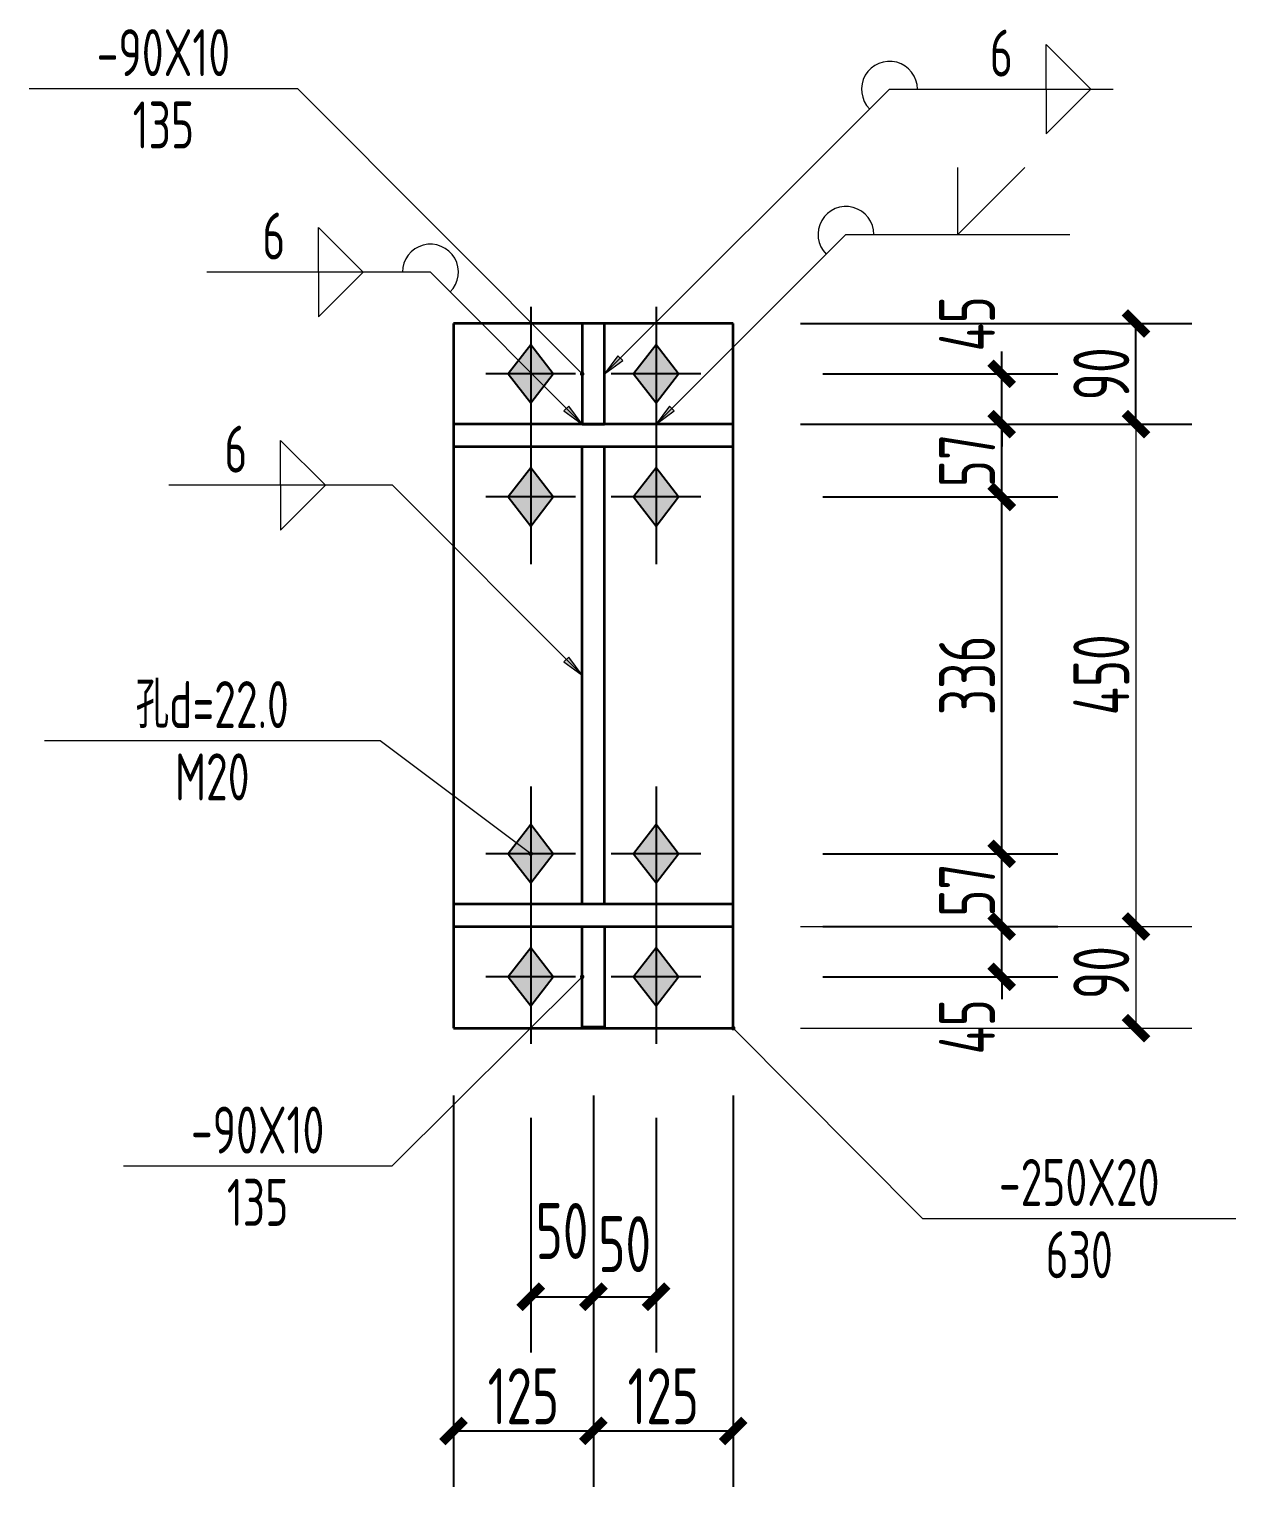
# Model space of a CAD drawing. Extents: x 19118 to 566552, y -1188739 to 92943.
# Drawn here: x 100634 to 106027, y -1050350 to -1043834 of the extents above; entities that cross this region are included whole.
import ezdxf
from ezdxf.enums import TextEntityAlignment as Align

# ---------------------------------------------------------------- set-up
doc = ezdxf.new("R2010")
doc.units = 0
doc.header["$LTSCALE"] = 1000
doc.header["$MEASUREMENT"] = 0
doc.layers.get('0').update_dxf_attribs({"linetype": 'CONTINUOUS'})
doc.layers.get('Defpoints').update_dxf_attribs({"linetype": 'CONTINUOUS'})
doc.layers.add('10', color=7, linetype='CONTINUOUS')
for name, color, linetype, lineweight in [('20', 2, 'CONTINUOUS', 35), ('尺寸标注', 9, 'CONTINUOUS', 18), ('焊缝标注', 9, 'CONTINUOUS', 18), ('螺栓孔标注', 9, 'CONTINUOUS', 18), ('钢板标注', 9, 'CONTINUOUS', 18)]:
    doc.layers.add(name, color=color, linetype=linetype, lineweight=lineweight)
doc.styles.add('PkpmHz', font='Pkpmeng', dxfattribs={"width": 0.7, "bigfont": 'hztxt'})
doc.dimstyles.new('Pkpm_1.00', dxfattribs={"dimtxt": 250, "dimasz": 100, "dimexe": 250, "dimexo": 0.0625, "dimgap": 30, "dimtad": 1, "dimdec": 0, "dimrnd": 5, "dimzin": 0, "dimdsep": 46, "dimtxsty": 'PkpmHz', "dimblk1": 'ARCHTICK', "dimblk2": 'ARCHTICK', "dimsah": 1, "dimcen": 0.09, "dimadec": 0, "dimazin": 0, "dimtfac": 1, "dimtdec": 0, "dimtmove": 2, "dimatfit": 1, "dimfxl": 1, "dimtolj": 1, "dimtzin": 0, "dimarcsym": 0})

# ---------------------------------------------------------------- blocks, each defined once
blk = doc.blocks.new('_ArchTick')
at = {"color": 0, "linetype": 'ByBlock', "const_width": 0.4}
blk.add_lwpolyline([(-0.5, -0.5), (0.5, 0.5)], dxfattribs=at)
blk = doc.blocks.new('*D181')
at = {"layer": 'Defpoints', "color": 0, "linetype": 'Continuous'}
for p in [(103780.6, -1045375.2), (104980.6, -1045375.2), (103780.6, -1045600.2)]:
    blk.add_point(p, dxfattribs=at)
at = {"layer": '尺寸标注', "color": 0, "linetype": 'Continuous', "lineweight": -2}
for p, q in [((104980.6, -1045375.2), (104980.6, -1045275.2)), ((104180.6, -1045375.2), (105230.6, -1045375.2)), ((104980.6, -1045600.2), (104980.6, -1045375.2)), ((104180.6, -1045600.2), (105230.6, -1045600.2)), ((104980.6, -1045600.2), (104980.6, -1045700.2))]:
    blk.add_line(p, q, dxfattribs=at)
at = {"layer": '尺寸标注', "color": 0, "linetype": 'Continuous', "lineweight": -2, "xscale": 100, "yscale": 100, "zscale": 100}
for p, rotation in [((104980.6, -1045375.2), 270), ((104980.6, -1045600.2), 90)]:
    blk.add_blockref('_ArchTick', p, dxfattribs=dict(at, rotation=rotation))
at = {"layer": '尺寸标注', "color": 0, "linetype": 'Continuous', "insert": (104825.4, -1045151.5), "char_height": 250, "attachment_point": 5, "rotation": 90, "style": 'PkpmHz'}
blk.add_mtext('\\A1;45', dxfattribs=at)
blk = doc.blocks.new('*D182')
at = {"layer": 'Defpoints', "color": 0, "linetype": 'Continuous'}
for p in [(103780.6, -1045600.2), (104980.6, -1045600.2), (103780.6, -1045925.2)]:
    blk.add_point(p, dxfattribs=at)
at = {"layer": '尺寸标注', "color": 0, "linetype": 'Continuous', "lineweight": -2}
for p, q in [((104180.6, -1045600.2), (105230.6, -1045600.2)), ((104980.6, -1045925.2), (104980.6, -1045600.2)), ((104180.6, -1045925.2), (105230.6, -1045925.2))]:
    blk.add_line(p, q, dxfattribs=at)
at = {"layer": '尺寸标注', "color": 0, "linetype": 'Continuous', "lineweight": -2, "xscale": 100, "yscale": 100, "zscale": 100}
for p, rotation in [((104980.6, -1045600.2), 90), ((104980.6, -1045925.2), 270)]:
    blk.add_blockref('_ArchTick', p, dxfattribs=dict(at, rotation=rotation))
at = {"layer": '尺寸标注', "color": 0, "linetype": 'Continuous', "insert": (104825.6, -1045762.7), "char_height": 250, "attachment_point": 5, "rotation": 90, "style": 'PkpmHz'}
blk.add_mtext('\\A1;57', dxfattribs=at)
blk = doc.blocks.new('*D183')
at = {"layer": 'Defpoints', "color": 0, "linetype": 'Continuous'}
for p in [(103780.6, -1047845.2), (104980.6, -1047845.2), (103780.6, -1048070.2)]:
    blk.add_point(p, dxfattribs=at)
at = {"layer": '尺寸标注', "color": 0, "linetype": 'Continuous', "lineweight": -2}
for p, q in [((104980.6, -1047845.2), (104980.6, -1047745.2)), ((104180.6, -1047845.2), (105230.6, -1047845.2)), ((104980.6, -1048070.2), (104980.6, -1047845.2)), ((104180.6, -1048070.2), (105230.6, -1048070.2)), ((104980.6, -1048070.2), (104980.6, -1048170.2))]:
    blk.add_line(p, q, dxfattribs=at)
at = {"layer": '尺寸标注', "color": 0, "linetype": 'Continuous', "lineweight": -2, "xscale": 100, "yscale": 100, "zscale": 100}
for p, rotation in [((104980.6, -1047845.2), 270), ((104980.6, -1048070.2), 90)]:
    blk.add_blockref('_ArchTick', p, dxfattribs=dict(at, rotation=rotation))
at = {"layer": '尺寸标注', "color": 0, "linetype": 'Continuous', "insert": (104825.4, -1048293.8), "char_height": 250, "attachment_point": 5, "rotation": 90, "style": 'PkpmHz'}
blk.add_mtext('\\A1;45', dxfattribs=at)
blk = doc.blocks.new('*D184')
at = {"layer": 'Defpoints', "color": 0, "linetype": 'Continuous'}
for p in [(103780.6, -1047520.2), (104980.6, -1047520.2), (103780.6, -1047845.2)]:
    blk.add_point(p, dxfattribs=at)
at = {"layer": '尺寸标注', "color": 0, "linetype": 'Continuous', "lineweight": -2}
for p, q in [((104180.6, -1047520.2), (105230.6, -1047520.2)), ((104980.6, -1047845.2), (104980.6, -1047520.2)), ((104180.6, -1047845.2), (105230.6, -1047845.2))]:
    blk.add_line(p, q, dxfattribs=at)
at = {"layer": '尺寸标注', "color": 0, "linetype": 'Continuous', "lineweight": -2, "xscale": 100, "yscale": 100, "zscale": 100}
for p, rotation in [((104980.6, -1047520.2), 90), ((104980.6, -1047845.2), 270)]:
    blk.add_blockref('_ArchTick', p, dxfattribs=dict(at, rotation=rotation))
at = {"layer": '尺寸标注', "color": 0, "linetype": 'Continuous', "insert": (104825.6, -1047682.7), "char_height": 250, "attachment_point": 5, "rotation": 90, "style": 'PkpmHz'}
blk.add_mtext('\\A1;57', dxfattribs=at)
blk = doc.blocks.new('*D185')
at = {"layer": 'Defpoints', "color": 0, "linetype": 'Continuous'}
for p in [(103780.6, -1045925.2), (104980.6, -1045925.2), (103780.6, -1047520.2)]:
    blk.add_point(p, dxfattribs=at)
at = {"layer": '尺寸标注', "color": 0, "linetype": 'Continuous', "lineweight": -2}
for p, q in [((104180.6, -1045925.2), (105230.6, -1045925.2)), ((104980.6, -1047520.2), (104980.6, -1045925.2)), ((104180.6, -1047520.2), (105230.6, -1047520.2))]:
    blk.add_line(p, q, dxfattribs=at)
at = {"layer": '尺寸标注', "color": 0, "linetype": 'Continuous', "lineweight": -2, "xscale": 100, "yscale": 100, "zscale": 100}
for p, rotation in [((104980.6, -1045925.2), 90), ((104980.6, -1047520.2), 270)]:
    blk.add_blockref('_ArchTick', p, dxfattribs=dict(at, rotation=rotation))
at = {"layer": '尺寸标注', "color": 0, "linetype": 'Continuous', "insert": (104825.6, -1046722.7), "char_height": 250, "attachment_point": 5, "rotation": 90, "style": 'PkpmHz'}
blk.add_mtext('\\A1;336', dxfattribs=at)
blk = doc.blocks.new('*D186')
at = {"layer": 'Defpoints', "color": 0, "linetype": 'Continuous'}
for p in [(102875.6, -1048300.2), (103155.6, -1048300.2), (103155.6, -1049500.2)]:
    blk.add_point(p, dxfattribs=at)
at = {"layer": '尺寸标注', "color": 0, "linetype": 'Continuous', "lineweight": -2}
for p, q in [((102875.6, -1048700.2), (102875.6, -1049750.2)), ((103155.6, -1048700.2), (103155.6, -1049750.2)), ((102875.6, -1049500.2), (103155.6, -1049500.2))]:
    blk.add_line(p, q, dxfattribs=at)
at = {"layer": '尺寸标注', "color": 0, "linetype": 'Continuous', "lineweight": -2, "xscale": 100, "yscale": 100, "zscale": 100, "rotation": 180}
blk.add_blockref('_ArchTick', (102875.6, -1049500.2), dxfattribs=at)
at = {"layer": '尺寸标注', "color": 0, "linetype": 'Continuous', "lineweight": -2, "xscale": 100, "yscale": 100, "zscale": 100}
blk.add_blockref('_ArchTick', (103155.6, -1049500.2), dxfattribs=at)
at = {"layer": '尺寸标注', "color": 0, "linetype": 'Continuous', "insert": (103015.6, -1049206.5), "char_height": 250, "attachment_point": 5, "style": 'PkpmHz'}
blk.add_mtext('\\A1;50', dxfattribs=at)
blk = doc.blocks.new('*D187')
at = {"layer": 'Defpoints', "color": 0, "linetype": 'Continuous'}
for p in [(103155.6, -1048300.2), (103435.6, -1048300.2), (103435.6, -1049500.2)]:
    blk.add_point(p, dxfattribs=at)
at = {"layer": '尺寸标注', "color": 0, "linetype": 'Continuous', "lineweight": -2}
for p, q in [((103155.6, -1048700.2), (103155.6, -1049750.2)), ((103435.6, -1048700.2), (103435.6, -1049750.2)), ((103155.6, -1049500.2), (103435.6, -1049500.2))]:
    blk.add_line(p, q, dxfattribs=at)
at = {"layer": '尺寸标注', "color": 0, "linetype": 'Continuous', "lineweight": -2, "xscale": 100, "yscale": 100, "zscale": 100, "rotation": 180}
blk.add_blockref('_ArchTick', (103155.6, -1049500.2), dxfattribs=at)
at = {"layer": '尺寸标注', "color": 0, "linetype": 'Continuous', "lineweight": -2, "xscale": 100, "yscale": 100, "zscale": 100}
blk.add_blockref('_ArchTick', (103435.6, -1049500.2), dxfattribs=at)
at = {"layer": '尺寸标注', "color": 0, "linetype": 'Continuous', "insert": (103295.6, -1049265.2), "char_height": 250, "attachment_point": 5, "style": 'PkpmHz'}
blk.add_mtext('\\A1;50', dxfattribs=at)
blk = doc.blocks.new('*D188')
at = {"layer": 'Defpoints', "color": 0, "linetype": 'Continuous'}
for p in [(102530.6, -1048300.2), (103155.6, -1048300.2), (103155.6, -1050100.2)]:
    blk.add_point(p, dxfattribs=at)
at = {"layer": '尺寸标注', "color": 0, "linetype": 'Continuous', "lineweight": -2}
for p, q in [((102530.6, -1048600.2), (102530.6, -1050350.2)), ((103155.6, -1048600.2), (103155.6, -1050350.2)), ((102530.6, -1050100.2), (103155.6, -1050100.2))]:
    blk.add_line(p, q, dxfattribs=at)
at = {"layer": '尺寸标注', "color": 0, "linetype": 'Continuous', "lineweight": -2, "xscale": 100, "yscale": 100, "zscale": 100, "rotation": 180}
blk.add_blockref('_ArchTick', (102530.6, -1050100.2), dxfattribs=at)
at = {"layer": '尺寸标注', "color": 0, "linetype": 'Continuous', "lineweight": -2, "xscale": 100, "yscale": 100, "zscale": 100}
blk.add_blockref('_ArchTick', (103155.6, -1050100.2), dxfattribs=at)
at = {"layer": '尺寸标注', "color": 0, "linetype": 'Continuous', "insert": (102843.1, -1049945.2), "char_height": 250, "attachment_point": 5, "style": 'PkpmHz'}
blk.add_mtext('\\A1;125', dxfattribs=at)
blk = doc.blocks.new('*D189')
at = {"layer": 'Defpoints', "color": 0, "linetype": 'Continuous'}
for p in [(103155.6, -1048300.2), (103780.6, -1048300.2), (103780.6, -1050100.2)]:
    blk.add_point(p, dxfattribs=at)
at = {"layer": '尺寸标注', "color": 0, "linetype": 'Continuous', "lineweight": -2}
for p, q in [((103155.6, -1048600.2), (103155.6, -1050350.2)), ((103780.6, -1048600.2), (103780.6, -1050350.2)), ((103155.6, -1050100.2), (103780.6, -1050100.2))]:
    blk.add_line(p, q, dxfattribs=at)
at = {"layer": '尺寸标注', "color": 0, "linetype": 'Continuous', "lineweight": -2, "xscale": 100, "yscale": 100, "zscale": 100, "rotation": 180}
blk.add_blockref('_ArchTick', (103155.6, -1050100.2), dxfattribs=at)
at = {"layer": '尺寸标注', "color": 0, "linetype": 'Continuous', "lineweight": -2, "xscale": 100, "yscale": 100, "zscale": 100}
blk.add_blockref('_ArchTick', (103780.6, -1050100.2), dxfattribs=at)
at = {"layer": '尺寸标注', "color": 0, "linetype": 'Continuous', "insert": (103468.1, -1049945.2), "char_height": 250, "attachment_point": 5, "style": 'PkpmHz'}
blk.add_mtext('\\A1;125', dxfattribs=at)
blk = doc.blocks.new('*D190')
at = {"layer": 'Defpoints', "color": 0, "linetype": 'Continuous'}
for p in [(103780.6, -1045150.2), (105580.6, -1045150.2), (103780.6, -1045600.2)]:
    blk.add_point(p, dxfattribs=at)
at = {"layer": '尺寸标注', "color": 0, "linetype": 'Continuous', "lineweight": -2}
for p, q in [((104080.6, -1045150.2), (105830.6, -1045150.2)), ((105580.6, -1045600.2), (105580.6, -1045150.2)), ((104080.6, -1045600.2), (105830.6, -1045600.2))]:
    blk.add_line(p, q, dxfattribs=at)
at = {"layer": '尺寸标注', "color": 0, "linetype": 'Continuous', "lineweight": -2, "xscale": 100, "yscale": 100, "zscale": 100}
for p, rotation in [((105580.6, -1045150.2), 90), ((105580.6, -1045600.2), 270)]:
    blk.add_blockref('_ArchTick', p, dxfattribs=dict(at, rotation=rotation))
at = {"layer": '尺寸标注', "color": 0, "linetype": 'Continuous', "insert": (105425.6, -1045375.2), "char_height": 250, "attachment_point": 5, "rotation": 90, "style": 'PkpmHz'}
blk.add_mtext('\\A1;90', dxfattribs=at)

msp = doc.modelspace()

# ---------------------------------------------------------------- hatches: boundary and pattern name
at = {"layer": '10'}
for points in [[(102875.61, -1045245.15), (102775.61, -1045375.15), (102875.61, -1045505.15), (102975.61, -1045375.15)], [(103435.61, -1045245.15), (103335.61, -1045375.15), (103435.61, -1045505.15), (103535.61, -1045375.15)], [(102875.61, -1045795.15), (102775.61, -1045925.15), (102875.61, -1046055.15), (102975.61, -1045925.15)], [(103435.61, -1045795.15), (103335.61, -1045925.15), (103435.61, -1046055.15), (103535.61, -1045925.15)], [(102875.61, -1047390.15), (102775.61, -1047520.15), (102875.61, -1047650.15), (102975.61, -1047520.15)], [(103435.61, -1047390.15), (103335.61, -1047520.15), (103435.61, -1047650.15), (103535.61, -1047520.15)], [(102875.61, -1047940.15), (102775.61, -1048070.15), (102875.61, -1048200.15), (102975.61, -1048070.15)], [(103435.61, -1047940.15), (103335.61, -1048070.15), (103435.61, -1048200.15), (103535.61, -1048070.15)]]:
    msp.add_hatch(color=1, dxfattribs=at).paths.add_polyline_path(points)
at = {"layer": '焊缝标注'}
for points in [[(103205.61, -1045375.15), (103286.95, -1045315.08), (103265.75, -1045293.86)], [(103105.61, -1045600.15), (103045.6, -1045518.77), (103024.36, -1045539.95)], [(103435.61, -1045600.15), (103516.95, -1045540.08), (103495.75, -1045518.86)], [(103105.61, -1046722.65), (103045.6, -1046641.26), (103024.36, -1046662.45)]]:
    msp.add_hatch(color=256, dxfattribs=at).paths.add_polyline_path(points)

# ---------------------------------------------------------------- linework, layer by layer
at = {"layer": '10', "ltscale": 100}
for p, q in [((102875.61, -1045075.15), (102875.61, -1045675.15)), ((103435.61, -1045075.15), (103435.61, -1045675.15)), ((103075.61, -1045375.15), (102675.61, -1045375.15)), ((103635.61, -1045375.15), (103235.61, -1045375.15)), ((102875.61, -1045625.15), (102875.61, -1046225.15)), ((103435.61, -1045625.15), (103435.61, -1046225.15)), ((103075.61, -1045925.15), (102675.61, -1045925.15)), ((103635.61, -1045925.15), (103235.61, -1045925.15)), ((102875.61, -1047220.15), (102875.61, -1047820.15)), ((103435.61, -1047220.15), (103435.61, -1047820.15)), ((103075.61, -1047520.15), (102675.61, -1047520.15)), ((103635.61, -1047520.15), (103235.61, -1047520.15)), ((102875.61, -1047770.15), (102875.61, -1048370.15)), ((103435.61, -1047770.15), (103435.61, -1048370.15)), ((103075.61, -1048070.15), (102675.61, -1048070.15)), ((103635.61, -1048070.15), (103235.61, -1048070.15))]:
    msp.add_line(p, q, dxfattribs=at)
at = {"layer": '10', "color": 3, "lineweight": 35, "ltscale": 100}
for p, q in [((103780.61, -1045600.15), (102530.61, -1045600.15)), ((102530.61, -1045600.15), (102530.61, -1045700.15)), ((103780.61, -1045700.15), (103780.61, -1045600.15)), ((102530.61, -1045700.15), (103780.61, -1045700.15)), ((103105.61, -1047745.15), (103105.61, -1045700.15)), ((103205.61, -1047745.15), (103205.61, -1045700.15)), ((103780.61, -1047745.15), (102530.61, -1047745.15)), ((102530.61, -1047745.15), (102530.61, -1047845.15)), ((103780.61, -1047845.15), (103780.61, -1047745.15)), ((102530.61, -1047845.15), (103780.61, -1047845.15))]:
    msp.add_line(p, q, dxfattribs=at)
at = {"layer": '10', "color": 1, "linetype": 'Continuous'}
for points in [[(102875.61, -1045245.15), (102775.61, -1045375.15), (102875.61, -1045505.15), (102975.61, -1045375.15)], [(103435.61, -1045245.15), (103335.61, -1045375.15), (103435.61, -1045505.15), (103535.61, -1045375.15)], [(102875.61, -1045795.15), (102775.61, -1045925.15), (102875.61, -1046055.15), (102975.61, -1045925.15)], [(103435.61, -1045795.15), (103335.61, -1045925.15), (103435.61, -1046055.15), (103535.61, -1045925.15)], [(102875.61, -1047390.15), (102775.61, -1047520.15), (102875.61, -1047650.15), (102975.61, -1047520.15)], [(103435.61, -1047390.15), (103335.61, -1047520.15), (103435.61, -1047650.15), (103535.61, -1047520.15)], [(102875.61, -1047940.15), (102775.61, -1048070.15), (102875.61, -1048200.15), (102975.61, -1048070.15)], [(103435.61, -1047940.15), (103335.61, -1048070.15), (103435.61, -1048200.15), (103535.61, -1048070.15)]]:
    msp.add_lwpolyline(points, close=True, dxfattribs=at)
at = {"layer": '20', "ltscale": 100}
for p, q in [((103780.61, -1045150.15), (102530.61, -1045150.15)), ((102530.61, -1045150.15), (102530.61, -1048300.15)), ((103205.61, -1045150.15), (103105.61, -1045150.15)), ((103105.61, -1045150.15), (103105.61, -1045600.15)), ((103205.61, -1045600.15), (103205.61, -1045150.15)), ((103780.61, -1048300.15), (103780.61, -1045150.15)), ((103105.61, -1045600.15), (103205.61, -1045600.15)), ((103105.61, -1047845.15), (103205.61, -1047845.15)), ((103105.61, -1048295.15), (103105.61, -1047845.15)), ((103205.61, -1047845.15), (103205.61, -1048295.15)), ((102530.61, -1048300.15), (103780.61, -1048300.15)), ((103205.61, -1048295.15), (103105.61, -1048295.15))]:
    msp.add_line(p, q, dxfattribs=at)
at = {"layer": '尺寸标注', "linetype": 'Continuous'}
for p, q in [((104080.61, -1045600.15), (105830.61, -1045600.15)), ((105580.61, -1047845.15), (105580.61, -1045600.15)), ((104080.61, -1047845.15), (105830.61, -1047845.15)), ((104080.61, -1047845.15), (105830.61, -1047845.15)), ((105580.61, -1048300.15), (105580.61, -1047845.15)), ((104080.61, -1048300.15), (105830.61, -1048300.15))]:
    msp.add_line(p, q, dxfattribs=at)
at = {"layer": '焊缝标注', "ltscale": 100}
for p, q in [((105178.91, -1043902.87), (105378.91, -1044102.87)), ((105178.91, -1044102.87), (105178.91, -1043902.87)), ((103205.61, -1045375.15), (104478.91, -1044102.87)), ((104478.91, -1044102.87), (105478.91, -1044102.87)), ((105178.91, -1044302.87), (105378.91, -1044102.87)), ((105178.91, -1044102.87), (105178.91, -1044302.87)), ((104784.47, -1044751.96), (104784.47, -1044451.96)), ((104784.47, -1044751.96), (105084.47, -1044451.96)), ((102127.6, -1044920.52), (101927.6, -1044720.52)), ((101927.6, -1044920.52), (101927.6, -1044720.52)), ((103435.61, -1045600.15), (104284.47, -1044751.96)), ((104284.47, -1044751.96), (105284.47, -1044751.96)), ((102427.6, -1044920.52), (101427.6, -1044920.52)), ((102127.6, -1044920.52), (101927.6, -1045120.52)), ((101927.6, -1044920.52), (101927.6, -1045120.52)), ((103105.61, -1045600.15), (102427.6, -1044920.52)), ((101958.09, -1045873.11), (101758.09, -1045673.11)), ((101758.09, -1045873.11), (101758.09, -1045673.11)), ((102258.09, -1045873.11), (101258.09, -1045873.11)), ((101958.09, -1045873.11), (101758.09, -1046073.11)), ((101758.09, -1045873.11), (101758.09, -1046073.11)), ((103105.61, -1046722.65), (102258.09, -1045873.11))]:
    msp.add_line(p, q, dxfattribs=at)
at = {"layer": '焊缝标注', "linetype": 'Continuous'}
for points in [[(103205.61, -1045375.15), (103286.95, -1045315.08), (103265.75, -1045293.86)], [(103105.61, -1045600.15), (103045.6, -1045518.77), (103024.36, -1045539.95)], [(103435.61, -1045600.15), (103516.95, -1045540.08), (103495.75, -1045518.86)], [(103105.61, -1046722.65), (103045.6, -1046641.26), (103024.36, -1046662.45)]]:
    msp.add_lwpolyline(points, close=True, dxfattribs=at)
at = {"layer": '焊缝标注', "ltscale": 100}
for centre, start, end in [((104478.91, -1044102.87), 0, 224.977188), ((104284.47, -1044751.96), 0, 224.977188), ((102427.6, -1044920.52), 314.931549, 180)]:
    msp.add_arc(centre, 125, start, end, dxfattribs=at)
at = {"layer": '螺栓孔标注', "ltscale": 100}
for p, q in [((102202.55, -1047015.06), (100702.55, -1047015.06)), ((102875.61, -1047520.15), (102202.55, -1047015.06))]:
    msp.add_line(p, q, dxfattribs=at)
at = {"layer": '螺栓孔标注', "ltscale": 100, "const_width": 10}
msp.add_lwpolyline([(102880.61, -1047520.15, 1), (102870.61, -1047520.15, 1)], format="xyb", close=True, dxfattribs=at)
at = {"layer": '钢板标注', "ltscale": 100}
for p, q in [((101834.34, -1044100.84), (100634.34, -1044100.84)), ((103105.61, -1045375.15), (101834.34, -1044100.84)), ((103105.61, -1048070.15), (102255.39, -1048916.99)), ((103780.61, -1048300.15), (104626.77, -1049151.04)), ((102255.39, -1048916.99), (101055.39, -1048916.99)), ((104626.77, -1049151.04), (106026.77, -1049151.04))]:
    msp.add_line(p, q, dxfattribs=at)
at = {"layer": '钢板标注', "ltscale": 100, "const_width": 10}
for points in [[(103110.61, -1045375.15, 1), (103100.61, -1045375.15, 1)], [(103110.61, -1048070.15, 1), (103100.61, -1048070.15, 1)], [(103785.61, -1048300.15, 1), (103775.61, -1048300.15, 1)]]:
    msp.add_lwpolyline(points, format="xyb", close=True, dxfattribs=at)

# ---------------------------------------------------------------- block references
at = {"layer": '尺寸标注', "linetype": 'Continuous', "xscale": 100, "yscale": 100, "zscale": 100}
for p, rotation in [((105580.61, -1045600.15), 90), ((105580.61, -1047845.15), 90), ((105580.61, -1047845.15), 270), ((105580.61, -1048300.15), 270)]:
    msp.add_blockref('_ArchTick', p, dxfattribs=dict(at, rotation=rotation))

# ---------------------------------------------------------------- texts
at = {"layer": '尺寸标注', "style": 'PkpmHz', "width": 0.7}
for s, p in [('450', (105550.61, -1046901.02)), ('90', (105550.61, -1048170.25))]:
    msp.add_text(s, height=250, rotation=90, dxfattribs=at).set_placement(p)
at = {"layer": '焊缝标注', "style": 'PkpmHz', "width": 0.71}
for p in [(104978.91, -1044046.26), (101727.6, -1044863.91), (101558.09, -1045816.5)]:
    msp.add_text('6', height=210, dxfattribs=at).set_placement(p, align=Align.CENTER)
at = {"layer": '螺栓孔标注', "style": 'PkpmHz', "width": 0.71}
msp.add_text('孔d=22.0', height=210, dxfattribs=at).set_placement((101452.55, -1046958.44), align=Align.CENTER)
msp.add_text('M20', height=210, dxfattribs=at).set_placement((101452.55, -1047071.67), align=Align.TOP_CENTER)
at = {"layer": '钢板标注', "style": 'PkpmHz', "width": 0.71}
for s, p in [('-90X10', (101234.34, -1044044.23)), ('-90X10', (101655.39, -1048860.38)), ('-250X20', (105326.77, -1049094.43))]:
    msp.add_text(s, height=210, dxfattribs=at).set_placement(p, align=Align.CENTER)
for s, p in [('135', (101234.34, -1044157.46)), ('135', (101655.39, -1048973.61)), ('630', (105326.77, -1049207.66))]:
    msp.add_text(s, height=210, dxfattribs=at).set_placement(p, align=Align.TOP_CENTER)

# ---------------------------------------------------------------- dimensions: what is measured, and where the dimension line sits
at = {"layer": '尺寸标注', "linetype": 'Continuous'}
for base, p1, p2, picture, middle in [((104980.61, -1045375.15), (103780.61, -1045600.15), (103780.61, -1045375.15), '*D181', (104825.36, -1045151.53)), ((104980.61, -1047845.15), (103780.61, -1048070.15), (103780.61, -1047845.15), '*D183', (104825.36, -1048293.78))]:
    dim = msp.add_linear_dim(base=base, p1=p1, p2=p2, angle=90, text='45', dimstyle='Pkpm_1.00', override={"dimexo": 400, "dimtih": 0, "dimtoh": 0}, dxfattribs=at)
    dim.commit()
    dim.dimension.update_dxf_attribs({"geometry": picture, "text_midpoint": middle, "dimtype": 160})
for base, p1, p2, text, override, picture, middle in [((105580.61, -1045150.15), (103780.61, -1045600.15), (103780.61, -1045150.15), '90', {"dimexo": 300, "dimtih": 0, "dimtoh": 0}, '*D190', (105425.61, -1045375.15)), ((104980.61, -1045600.15), (103780.61, -1045925.15), (103780.61, -1045600.15), '57', {"dimexo": 400, "dimtih": 0, "dimtoh": 0}, '*D182', (104825.61, -1045762.65)), ((104980.61, -1045925.15), (103780.61, -1047520.15), (103780.61, -1045925.15), '336', {"dimexo": 400, "dimtih": 0, "dimtoh": 0}, '*D185', (104825.61, -1046722.65)), ((104980.61, -1047520.15), (103780.61, -1047845.15), (103780.61, -1047520.15), '57', {"dimexo": 400, "dimtih": 0, "dimtoh": 0}, '*D184', (104825.61, -1047682.65))]:
    dim = msp.add_linear_dim(base=base, p1=p1, p2=p2, angle=90, text=text, dimstyle='Pkpm_1.00', override=override, dxfattribs=at)
    dim.commit()
    dim.dimension.update_dxf_attribs({"geometry": picture, "text_midpoint": middle})
for base, p1, p2, picture, middle in [((103155.61, -1050100.15), (102530.61, -1048300.15), (103155.61, -1048300.15), '*D188', (102843.11, -1049945.15)), ((103780.61, -1050100.15), (103155.61, -1048300.15), (103780.61, -1048300.15), '*D189', (103468.11, -1049945.15))]:
    dim = msp.add_linear_dim(base=base, p1=p1, p2=p2, text='125', dimstyle='Pkpm_1.00', override={"dimexo": 300, "dimtih": 0, "dimtoh": 0}, dxfattribs=at)
    dim.commit()
    dim.dimension.update_dxf_attribs({"geometry": picture, "text_midpoint": middle})
for base, p1, p2, picture, middle in [((103155.61, -1049500.15), (102875.61, -1048300.15), (103155.61, -1048300.15), '*D186', (103015.61, -1049206.54)), ((103435.61, -1049500.15), (103155.61, -1048300.15), (103435.61, -1048300.15), '*D187', (103295.61, -1049265.23))]:
    dim = msp.add_linear_dim(base=base, p1=p1, p2=p2, text='50', dimstyle='Pkpm_1.00', override={"dimexo": 400, "dimtih": 0, "dimtoh": 0}, dxfattribs=at)
    dim.commit()
    dim.dimension.update_dxf_attribs({"geometry": picture, "text_midpoint": middle, "dimtype": 160})

doc.saveas('drawing.dxf')
